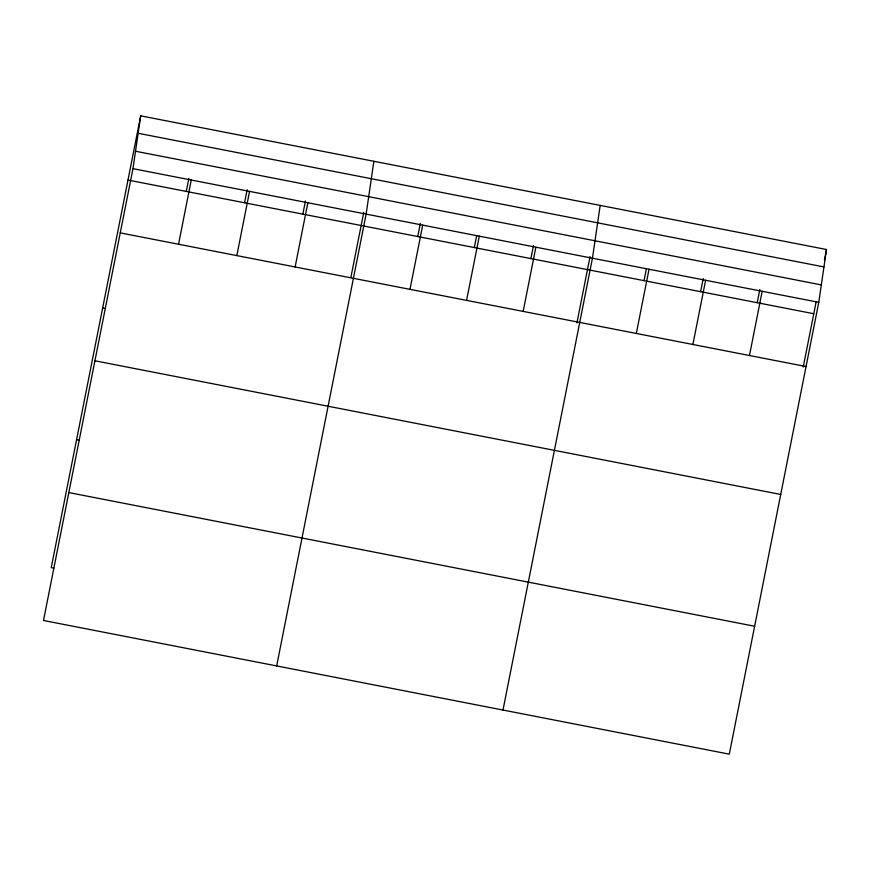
<?xml version="1.0" encoding="UTF-8"?>
<svg xmlns="http://www.w3.org/2000/svg" width="870" height="870" viewBox="0 0 870 870"><rect width="100%" height="100%" fill="white"/><g stroke="black" fill="none" stroke-linecap="round" stroke-linejoin="round"><path stroke-width="1.3" d="M132.969 168.66L140.701 115.84L826.5 249.516L818.768 302.325L729.299 754.159L43.5 620.484L132.969 168.66L818.768 302.325M373.872 161.287L366.139 214.107L276.671 665.941M600.18 205.396L592.448 258.216L502.99 710.05M140.701 115.84L51.232 567.675L53.886 568.186M186.278 191.422L188.866 178.317M178.546 244.242L191.259 180.025M244.568 202.775L247.167 189.671M236.836 255.595L249.549 191.378M302.858 214.14L305.457 201.035M295.126 266.959L307.849 202.743M350.871 277.465L363.747 212.4M417.73 236.531L420.33 223.427M409.998 289.351L422.711 225.134M474.313 247.558L476.651 235.77M466.581 300.378L479.294 236.161M530.896 258.586L533.484 245.481M523.164 311.406L535.876 247.189M576.919 322.911L590.067 256.509M644.05 280.64L646.388 268.852M636.318 333.46L649.031 269.243M700.622 291.667L703.221 278.563M692.89 344.487L705.613 280.271M757.204 302.706L759.804 289.59M749.472 355.515L762.185 291.298M803.227 367.02L816.125 301.933M824.423 260L826.5 249.516M138.145 133.273L823.944 266.938M135.513 151.228L821.323 284.903M127.977 180.057L813.787 313.733M120.245 232.877L806.055 366.542M102.66 307.969L105.303 308.48M94.917 360.789L780.727 494.464M76.56 439.752L79.213 440.274M68.828 492.572L754.627 626.248"/></g></svg>
